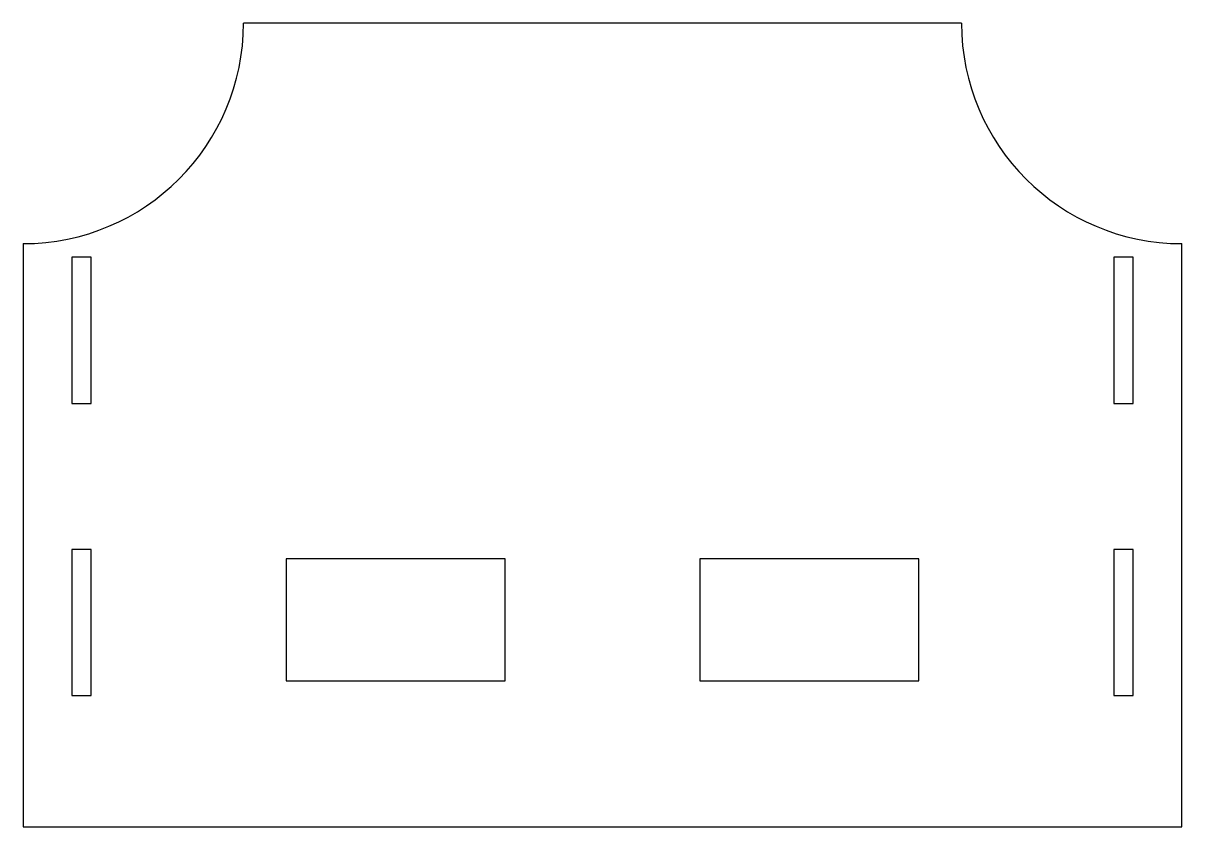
# Model space of a CAD drawing. Header units: millimetres. Extents: x 0 to 238, y 0 to 165.
import ezdxf

# ---------------------------------------------------------------- set-up
doc = ezdxf.new("R2010")
doc.units = ezdxf.units.MM

msp = doc.modelspace()

# ---------------------------------------------------------------- linework, layer by layer
at = {"color": 7, "linetype": 'Continuous', "lineweight": 25}
for p, q in [((192.74, 165), (45.26, 165)), ((0, 119.74), (0, 0)), ((238, 0), (238, 119.74)), ((14, 116.93), (10, 116.93)), ((10, 116.93), (10, 86.93)), ((14, 86.93), (14, 116.93)), ((228, 116.93), (224, 116.93)), ((224, 116.93), (224, 86.93)), ((228, 86.93), (228, 116.93)), ((10, 86.93), (14, 86.93)), ((224, 86.93), (228, 86.93)), ((14, 56.93), (10, 56.93)), ((10, 56.93), (10, 26.93)), ((14, 26.93), (14, 56.93)), ((54, 55), (54, 30)), ((99, 55), (54, 55)), ((99, 30), (99, 55)), ((139, 55), (139, 30)), ((184, 55), (139, 55)), ((184, 30), (184, 55)), ((228, 56.93), (224, 56.93)), ((224, 56.93), (224, 26.93)), ((228, 26.93), (228, 56.93)), ((54, 30), (99, 30)), ((139, 30), (184, 30)), ((10, 26.93), (14, 26.93)), ((224, 26.93), (228, 26.93)), ((0, 0), (238, 0))]:
    msp.add_line(p, q, dxfattribs=at)
for centre, start, end in [((0, 165), 270, 0), ((238, 165), 180, 270)]:
    msp.add_arc(centre, 45.26, start, end, dxfattribs=at)

doc.saveas('drawing.dxf')
